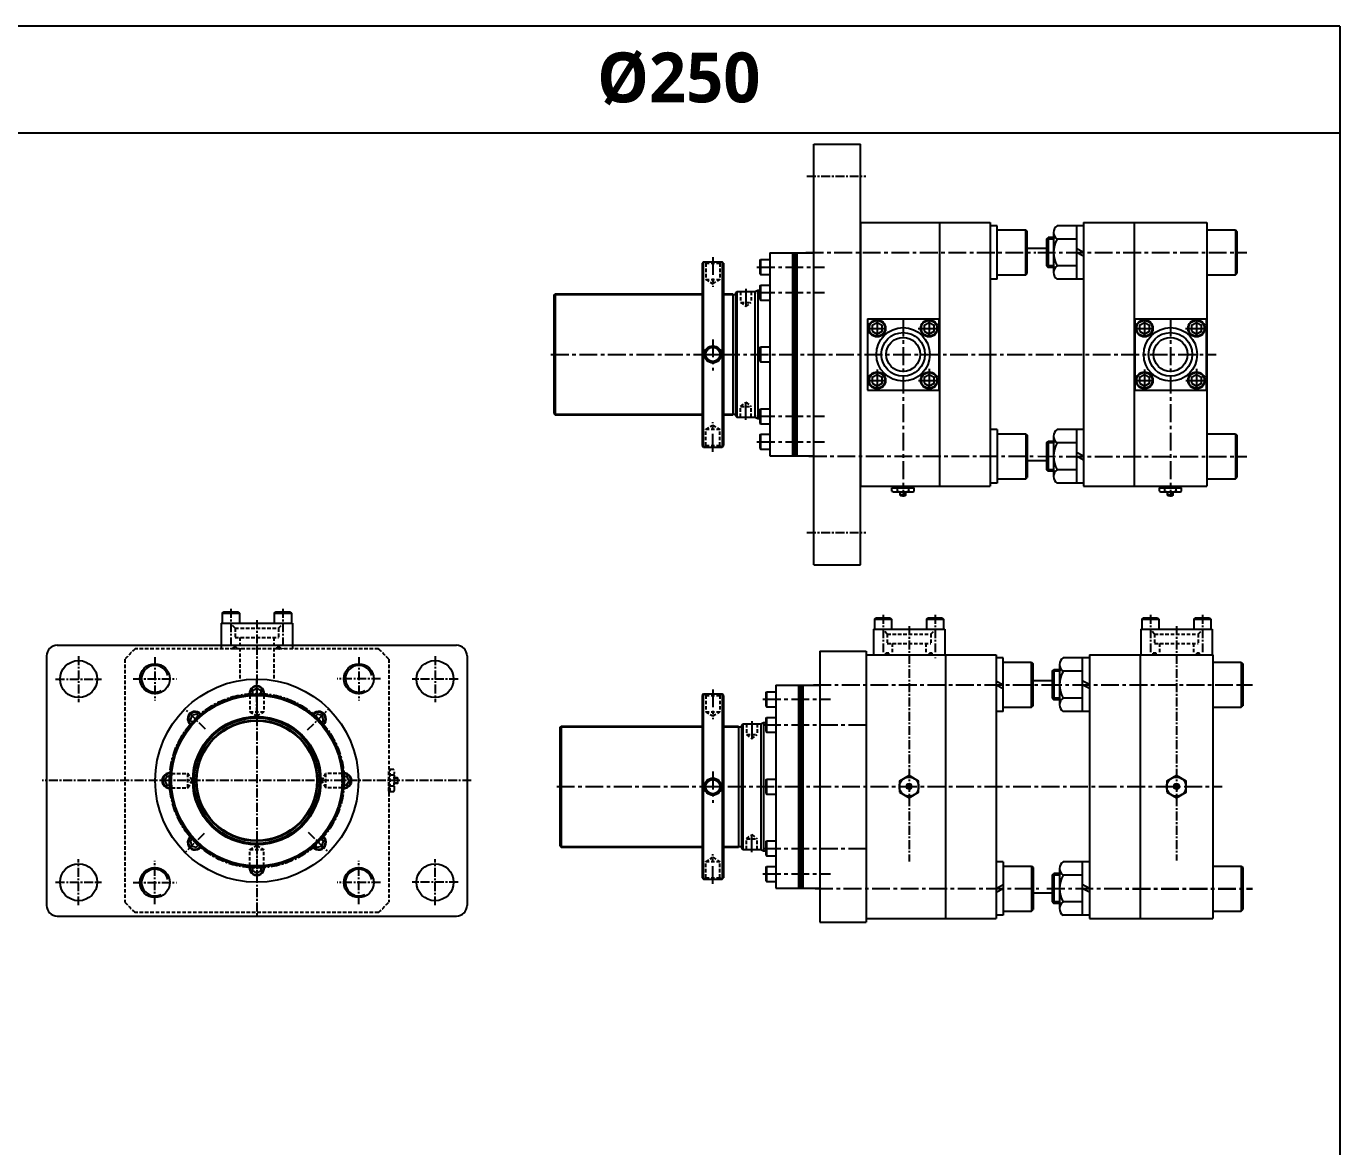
# Model space of a CAD drawing. Extents: x -819 to 9283, y 0 to 5329.
# Drawn here: x 7441 to 9283, y 1592 to 3164 of the extents above; entities that cross this region are included whole.
import ezdxf

# ---------------------------------------------------------------- set-up
doc = ezdxf.new("R2010")
doc.units = 0
doc.header["$LTSCALE"] = 10
doc.header["$MEASUREMENT"] = 0
for name, pattern in [('CENTER', [2, 1.25, -0.25, 0.25, -0.25]), ('CENTERX2', [4, 2.5, -0.5, 0.5, -0.5]), ('HIDDENX2', [0.75, 0.5, -0.25])]:
    doc.linetypes.add(name, pattern=pattern)
doc.layers.get('0').update_dxf_attribs({"linetype": 'CONTINUOUS'})
for name, color, linetype in [('CEN', 1, 'CENTERX2'), ('HID', 2, 'HIDDENX2'), ('ML', 7, 'CONTINUOUS')]:
    doc.layers.add(name, color=color, linetype=linetype)
doc.styles.add('문자', font='romans.shx')

msp = doc.modelspace()

# ---------------------------------------------------------------- linework, layer by layer
for p, q in [((9283.2, 3163.8), (0, 3163.8)), ((9283.2, 3163.8), (9283.2, 0)), ((9283.2, 3013.8), (0, 3013.8))]:
    msp.add_line(p, q)
at = {"color": 7, "linetype": 'Continuous'}
for p, q in [((8655.2, 2511.4), (8655.2, 2516.5)), ((8655.2, 2516.5), (8661.6, 2516.5)), ((8656.2, 2516.5), (8656.2, 2518.5)), ((8656.2, 2518.5), (8685.4, 2518.5)), ((8658.4, 2510.5), (8683.2, 2510.5)), ((8661.6, 2516.5), (8686.4, 2516.5)), ((8663, 2511.4), (8663, 2516.5)), ((8666.8, 2510.7), (8666.8, 2510.7)), ((8666.8, 2506), (8666.8, 2510.5)), ((8666.8, 2506), (8667.3, 2505.5)), ((8674.8, 2506), (8666.8, 2506)), ((8674.8, 2506), (8674.3, 2505.5)), ((8674.8, 2506), (8674.8, 2510.5)), ((8678.6, 2511.4), (8678.6, 2516.5)), ((8685.4, 2516.5), (8685.4, 2518.5)), ((8686.4, 2511.4), (8686.4, 2516.5)), ((9030.2, 2511.4), (9030.2, 2516.5)), ((9030.2, 2516.5), (9036.6, 2516.5)), ((9031.2, 2516.5), (9031.2, 2518.5)), ((9031.2, 2518.5), (9060.4, 2518.5)), ((9033.4, 2510.5), (9058.2, 2510.5)), ((9036.6, 2516.5), (9061.4, 2516.5)), ((9038, 2511.4), (9038, 2516.5)), ((9041.8, 2510.7), (9041.8, 2510.7)), ((9041.8, 2506), (9041.8, 2510.5)), ((9041.8, 2506), (9042.3, 2505.5)), ((9049.8, 2506), (9041.8, 2506)), ((9049.8, 2506), (9049.3, 2505.5)), ((9049.8, 2506), (9049.8, 2510.5)), ((9053.6, 2511.4), (9053.6, 2516.5)), ((9060.4, 2516.5), (9060.4, 2518.5)), ((9061.4, 2511.4), (9061.4, 2516.5)), ((8667.3, 2505.5), (8674.3, 2505.5)), ((9042.3, 2505.5), (9049.3, 2505.5))]:
    msp.add_line(p, q, dxfattribs=at)
for points in [[(8665.6, 2089.4), (8679.1, 2081.6), (8692.6, 2089.4), (8692.6, 2104.9), (8679.1, 2112.7), (8665.6, 2104.9)], [(9040.6, 2089.4), (9054.1, 2081.6), (9067.6, 2089.4), (9067.6, 2104.9), (9054.1, 2112.7), (9040.6, 2104.9)], [(8677.7, 2099.6), (8676.3, 2097.1), (8677.7, 2094.6), (8680.6, 2094.6), (8682, 2097.1), (8680.6, 2099.6)], [(9052.7, 2099.6), (9051.3, 2097.1), (9052.7, 2094.6), (9055.6, 2094.6), (9057, 2097.1), (9055.6, 2099.6)]]:
    msp.add_lwpolyline(points, close=True, dxfattribs=at)
for centre, radius in [((8679.1, 2097.1), 13.5), ((8679.1, 2097.1), 3.5), ((9054.1, 2097.1), 13.5), ((9054.1, 2097.1), 3.5)]:
    msp.add_circle(centre, radius, dxfattribs=at)
for centre, radius, start, end in [((8658.4, 2516.1), 5.62, 235.6158, 270), ((8659.1, 2518.7), 8.22, 241.7006, 298.2994), ((8670.8, 2541.8), 31.3, 255.6172, 270.0141), ((8670.8, 2541.8), 31.3, 269.9859, 284.3828), ((8682.5, 2518.7), 8.22, 241.7006, 298.2994), ((9033.4, 2516.1), 5.62, 235.6158, 270), ((9034.1, 2518.7), 8.22, 241.7006, 298.2994), ((9045.8, 2541.8), 31.3, 255.6172, 270.0141), ((9045.8, 2541.8), 31.3, 269.9859, 284.3828), ((9057.5, 2518.7), 8.22, 241.7006, 298.2994)]:
    msp.add_arc(centre, radius, start, end, dxfattribs=at)
at = {"layer": 'CEN'}
for p, q in [((8403.9, 2839.9), (8403.9, 2798.4)), ((8534.3, 2846.5), (8856.8, 2846.5)), ((8859.6, 2846.5), (9152.8, 2846.5)), ((8465.8, 2826), (8560.6, 2826)), ((8450.3, 2795.5), (8450.3, 2767.9)), ((8465.8, 2790.1), (8560.6, 2790.1)), ((8634.3, 2753.5), (8634.3, 2724.7)), ((8670.8, 2753.5), (8670.8, 2503.5)), ((8707.3, 2753.5), (8707.3, 2724.3)), ((9009.3, 2753.5), (9009.3, 2724.7)), ((9045.8, 2753.5), (9045.8, 2503.5)), ((9082.3, 2753.5), (9082.3, 2724.3)), ((8620.8, 2740), (8649.4, 2740)), ((8691.8, 2740), (8720.8, 2740)), ((8995.8, 2740), (9024.4, 2740)), ((9066.8, 2740), (9095.8, 2740)), ((8403.9, 2724.6), (8403.9, 2680.7)), ((8176.8, 2703.5), (9110.1, 2703.5)), ((8391.9, 2703.5), (8415.9, 2703.5)), ((8634.3, 2682.5), (8634.3, 2653.5)), ((8707.3, 2683.2), (8707.3, 2653.5)), ((9009.3, 2682.5), (9009.3, 2653.5)), ((9082.3, 2683.2), (9082.3, 2653.5)), ((8620.8, 2667), (8649.4, 2667)), ((8692.5, 2667), (8720.8, 2667)), ((8995.8, 2667), (9024.4, 2667)), ((9067.5, 2667), (9095.8, 2667)), ((8450.3, 2611.5), (8450.3, 2639.1)), ((8465.8, 2616.8), (8560.6, 2616.8)), ((8403.9, 2567), (8403.9, 2608.6)), ((8465.8, 2581), (8560.6, 2581)), ((8538.6, 2560.5), (8853.3, 2560.5)), ((8859.6, 2560.5), (9152.8, 2560.1)), ((7764.3, 2233.6), (7764.3, 2192)), ((8403.9, 2233.6), (8403.9, 2192)), ((8544.9, 2240.1), (8873.2, 2240.1)), ((8868.4, 2240.1), (9161.1, 2240.1)), ((8474.1, 2219.6), (8568.9, 2219.6)), ((8458.6, 2189.1), (8458.6, 2161.5)), ((8474.1, 2183.8), (8619.1, 2183.8)), ((8403.9, 2118.3), (8403.9, 2074.4)), ((8185.1, 2097.1), (9118.4, 2097.1)), ((8391.9, 2097.1), (8415.9, 2097.1)), ((8458.6, 2005.1), (8458.6, 2032.8)), ((8474.1, 2010.5), (8619.1, 2010.5)), ((8403.9, 1960.7), (8403.9, 2002.2)), ((8474.1, 1974.6), (8568.9, 1974.6)), ((8547.4, 1954.1), (8861, 1954.1)), ((8872.6, 1954.1), (9161.1, 1954.1)), ((8872.6, 1954.1), (9161.1, 1953.7))]:
    msp.add_line(p, q, dxfattribs=at)
at = {"layer": 'HID'}
for p, q in [((8391.9, 2833.5), (8393.9, 2831.5)), ((8393.9, 2831.5), (8413.9, 2831.5)), ((8393.9, 2831.5), (8393.9, 2808.5)), ((8413.9, 2831.5), (8415.9, 2833.5)), ((8413.9, 2831.5), (8413.9, 2808.5)), ((8393.9, 2808.5), (8413.9, 2808.5)), ((8393.9, 2808.5), (8413.9, 2808.5)), ((8393.9, 2808.5), (8403.9, 2802.6)), ((8403.9, 2802.6), (8413.9, 2808.5)), ((8442.8, 2791.5), (8442.8, 2776.5)), ((8457.8, 2791.5), (8457.8, 2776.5)), ((8442.8, 2776.5), (8450.3, 2770.6)), ((8442.8, 2776.5), (8457.8, 2776.5)), ((8450.3, 2770.6), (8457.8, 2776.5)), ((8442.8, 2630.5), (8450.3, 2636.3)), ((8450.3, 2636.3), (8457.8, 2630.5)), ((8442.8, 2630.5), (8457.8, 2630.5)), ((8442.8, 2615.5), (8442.8, 2630.5)), ((8457.8, 2615.5), (8457.8, 2630.5)), ((8393.9, 2598.5), (8403.9, 2604.3)), ((8393.9, 2598.5), (8413.9, 2598.5)), ((8393.9, 2598.5), (8413.9, 2598.5)), ((8393.9, 2575.5), (8393.9, 2598.5)), ((8403.9, 2604.3), (8413.9, 2598.5)), ((8413.9, 2575.5), (8413.9, 2598.5)), ((8391.9, 2573.5), (8393.9, 2575.5)), ((8393.9, 2575.5), (8413.9, 2575.5)), ((8413.9, 2575.5), (8415.9, 2573.5)), ((7733.8, 2319.5), (7726.8, 2326.5)), ((7794.9, 2319.5), (7801.8, 2326.5)), ((7733.8, 2319.5), (7794.9, 2319.5)), ((7733.8, 2319.5), (7733.8, 2306.5)), ((7733.8, 2306.5), (7794.9, 2306.5)), ((7740.6, 2306.5), (7740.6, 2246)), ((7788.1, 2306.5), (7788.1, 2246)), ((7794.9, 2319.5), (7794.9, 2306.5)), ((8648.6, 2311.2), (8641.6, 2318.1)), ((8648.6, 2311.2), (8648.6, 2298.1)), ((8648.6, 2311.2), (8709.7, 2311.2)), ((8709.7, 2311.2), (8716.6, 2318.1)), ((8709.7, 2311.2), (8709.7, 2298.1)), ((9023.6, 2311.2), (9016.6, 2318.1)), ((9023.6, 2311.2), (9084.7, 2311.2)), ((9023.6, 2311.2), (9023.6, 2298.1)), ((9084.7, 2311.2), (9091.6, 2318.1)), ((9084.7, 2311.2), (9084.7, 2298.1)), ((7934.9, 2290.5), (7593.8, 2290.5)), ((7714.3, 2295.5), (7714.3, 2290.5)), ((7735.8, 2292.9), (7731.8, 2292.9)), ((7731.8, 2290.5), (7731.8, 2292.9)), ((7735.8, 2290.5), (7735.8, 2292.9)), ((7792.8, 2290.5), (7792.8, 2292.9)), ((7792.8, 2292.9), (7796.8, 2292.9)), ((7796.8, 2292.9), (7792.8, 2292.9)), ((7792.8, 2290.5), (7792.8, 2292.9)), ((7796.8, 2290.5), (7796.8, 2292.9)), ((7796.8, 2290.5), (7796.8, 2292.9)), ((7814.3, 2295.5), (7814.3, 2290.5)), ((8650.6, 2284.5), (8646.6, 2284.5)), ((8646.6, 2282.1), (8646.6, 2284.5)), ((8648.6, 2298.1), (8709.7, 2298.1)), ((8650.6, 2282.1), (8650.6, 2284.5)), ((8655.4, 2298.1), (8655.4, 2282.1)), ((8702.9, 2298.1), (8702.9, 2282.1)), ((8707.6, 2282.1), (8707.6, 2284.5)), ((8707.6, 2284.5), (8711.6, 2284.5)), ((8711.6, 2284.5), (8707.6, 2284.5)), ((8707.6, 2282.1), (8707.6, 2284.5)), ((8711.6, 2282.1), (8711.6, 2284.5)), ((8711.6, 2282.1), (8711.6, 2284.5)), ((9025.6, 2284.5), (9021.6, 2284.5)), ((9021.6, 2282.1), (9021.6, 2284.5)), ((9023.6, 2298.1), (9084.7, 2298.1)), ((9025.6, 2282.1), (9025.6, 2284.5)), ((9030.4, 2298.1), (9030.4, 2282.1)), ((9077.9, 2298.1), (9077.9, 2282.1)), ((9082.6, 2282.1), (9082.6, 2284.5)), ((9082.6, 2284.5), (9086.6, 2284.5)), ((9086.6, 2284.5), (9082.6, 2284.5)), ((9082.6, 2282.1), (9082.6, 2284.5)), ((9086.6, 2282.1), (9086.6, 2284.5)), ((9086.6, 2282.1), (9086.6, 2284.5)), ((7579.3, 2276), (7579.3, 1934.9)), ((7949.3, 2276), (7949.3, 1934.9)), ((7752.3, 2227.1), (7754.3, 2225.1)), ((7754.3, 2225.1), (7774.3, 2225.1)), ((7754.3, 2225.1), (7754.3, 2202.1)), ((7774.3, 2225.1), (7776.3, 2227.1)), ((7774.3, 2225.1), (7774.3, 2202.1)), ((8391.9, 2227.1), (8393.9, 2225.1)), ((8393.9, 2225.1), (8413.9, 2225.1)), ((8393.9, 2225.1), (8393.9, 2202.1)), ((8413.9, 2225.1), (8415.9, 2227.1)), ((8413.9, 2225.1), (8413.9, 2202.1)), ((7754.3, 2202.1), (7774.3, 2202.1)), ((7754.3, 2202.1), (7774.3, 2202.1)), ((7754.3, 2202.1), (7764.3, 2196.3)), ((7764.3, 2196.3), (7774.3, 2202.1)), ((8393.9, 2202.1), (8413.9, 2202.1)), ((8393.9, 2202.1), (8413.9, 2202.1)), ((8393.9, 2202.1), (8403.9, 2196.3)), ((8403.9, 2196.3), (8413.9, 2202.1)), ((8451.1, 2185.1), (8451.1, 2170.1)), ((8466.1, 2185.1), (8466.1, 2170.1)), ((8451.1, 2170.1), (8466.1, 2170.1)), ((8451.1, 2170.1), (8458.6, 2164.3)), ((8458.6, 2164.3), (8466.1, 2170.1)), ((7949.3, 2090.9), (7949.3, 2120)), ((7951.3, 2120), (7949.3, 2120)), ((7956.4, 2121), (7951.3, 2121)), ((7951.3, 2096.2), (7951.3, 2121)), ((7644.7, 2115.5), (7642.7, 2117.5)), ((7644.7, 2095.5), (7644.7, 2115.5)), ((7644.7, 2115.5), (7667.7, 2115.5)), ((7667.7, 2095.5), (7667.7, 2115.5)), ((7667.7, 2095.5), (7667.7, 2115.5)), ((7673.5, 2105.5), (7667.7, 2115.5)), ((7667.7, 2095.5), (7673.5, 2105.5)), ((7855.2, 2105.5), (7861, 2115.5)), ((7861, 2095.5), (7855.2, 2105.5)), ((7861, 2095.5), (7861, 2115.5)), ((7861, 2095.5), (7861, 2115.5)), ((7884, 2115.5), (7861, 2115.5)), ((7884, 2115.5), (7886, 2117.5)), ((7884, 2095.5), (7884, 2115.5)), ((7956.4, 2113.3), (7951.3, 2113.3)), ((7961.8, 2109.5), (7957.1, 2109.5)), ((7962.3, 2109), (7957.1, 2109)), ((7962.3, 2102), (7957.1, 2102)), ((7961.8, 2101.5), (7957.1, 2101.5)), ((7957.3, 2093), (7957.3, 2117.9)), ((7961.8, 2109.5), (7962.3, 2109)), ((7961.8, 2109.5), (7961.8, 2101.5)), ((7961.8, 2101.5), (7962.3, 2102)), ((7962.3, 2102), (7962.3, 2109)), ((7642.7, 2093.5), (7644.7, 2095.5)), ((7644.7, 2095.5), (7667.7, 2095.5)), ((7884, 2095.5), (7861, 2095.5)), ((7886, 2093.5), (7884, 2095.5)), ((7951.3, 2090.9), (7949.3, 2090.9)), ((7956.4, 2097.7), (7951.3, 2097.7)), ((7951.3, 2089.9), (7951.3, 2096.2)), ((7956.4, 2089.9), (7951.3, 2089.9)), ((8451.1, 2024.1), (8458.6, 2030)), ((8458.6, 2030), (8466.1, 2024.1)), ((7754.3, 2008.8), (7764.3, 2014.6)), ((7754.3, 2008.8), (7774.3, 2008.8)), ((7754.3, 2008.8), (7774.3, 2008.8)), ((7754.3, 1985.8), (7754.3, 2008.8)), ((7764.3, 2014.6), (7774.3, 2008.8)), ((7774.3, 1985.8), (7774.3, 2008.8)), ((8451.1, 2024.1), (8466.1, 2024.1)), ((8451.1, 2009.1), (8451.1, 2024.1)), ((8466.1, 2009.1), (8466.1, 2024.1)), ((8393.9, 1992.1), (8403.9, 1998)), ((8393.9, 1992.1), (8413.9, 1992.1)), ((8393.9, 1992.1), (8413.9, 1992.1)), ((8393.9, 1969.1), (8393.9, 1992.1)), ((8403.9, 1998), (8413.9, 1992.1)), ((8413.9, 1969.1), (8413.9, 1992.1)), ((7752.3, 1983.8), (7754.3, 1985.8)), ((7754.3, 1985.8), (7774.3, 1985.8)), ((7774.3, 1985.8), (7776.3, 1983.8)), ((8391.9, 1967.1), (8393.9, 1969.1)), ((8393.9, 1969.1), (8413.9, 1969.1)), ((8413.9, 1969.1), (8415.9, 1967.1)), ((7934.9, 1920.5), (7593.8, 1920.5))]:
    msp.add_line(p, q, dxfattribs=at)
for centre, radius, start, end in [((7764.3, 2105.5), 251.6, 132.6752, 137.3248), ((7733.2, 2291.7), 1.2, 90, 270), ((7734.5, 2291.7), 1.2, 270, 90), ((7794.2, 2291.7), 1.2, 90, 270), ((7795.5, 2291.7), 1.2, 270, 90), ((7764.3, 2105.5), 251.6, 42.6752, 47.3248), ((8648, 2283.3), 1.2, 90, 270), ((8649.3, 2283.3), 1.2, 270, 90), ((8709, 2283.3), 1.2, 90, 270), ((8710.3, 2283.3), 1.2, 270, 90), ((9023, 2283.3), 1.2, 90, 270), ((9024.3, 2283.3), 1.2, 270, 90), ((9084, 2283.3), 1.2, 90, 270), ((9085.3, 2283.3), 1.2, 270, 90), ((7949.1, 2117.1), 8.22, 331.7006, 28.2994), ((7926, 2105.5), 31.3, 359.9859, 14.3828), ((7926, 2105.4), 31.3, 345.6172, 0.0141), ((7949.1, 2093.8), 8.22, 331.7006, 28.2994), ((7951.7, 2093), 5.62, 325.6158, 0), ((7764.3, 2105.5), 251.6, 222.6752, 227.3248), ((7764.3, 2105.5), 251.6, 312.6752, 317.3248)]:
    msp.add_arc(centre, radius, start, end, dxfattribs=at)
at = {"layer": 'ML'}
for p, q in [((8545.8, 2408.5), (8545.8, 2998.5)), ((8545.8, 2998.5), (8610.8, 2998.5)), ((8610.8, 2408.5), (8610.8, 2998.5)), ((8610.8, 2888.5), (8792.8, 2888.5)), ((8610.8, 2888.5), (8610.8, 2518.5)), ((8721.8, 2888.5), (8721.8, 2518.5)), ((8792.8, 2888.5), (8792.8, 2518.5)), ((8792.8, 2888.5), (8792.8, 2518.5)), ((8802.8, 2884), (8792.8, 2884)), ((8802.8, 2809), (8802.8, 2884)), ((8802.8, 2878), (8842.8, 2878)), ((8802.8, 2815), (8802.8, 2878)), ((8842.8, 2815), (8842.8, 2878)), ((8842.8, 2878), (8844.8, 2876)), ((8844.8, 2817), (8844.8, 2876)), ((8881.8, 2875.2), (8881.8, 2817.9)), ((8923.8, 2884), (8886.8, 2884)), ((8913.8, 2884), (8913.8, 2809)), ((8923.8, 2888.5), (9096.8, 2888.5)), ((8923.8, 2888.5), (8923.8, 2518.5)), ((8994.8, 2888.5), (8994.8, 2518.5)), ((9096.8, 2888.5), (9096.8, 2518.5)), ((9096.8, 2878), (9136.8, 2878)), ((9096.8, 2878), (9136.8, 2878)), ((9136.8, 2878), (9136.8, 2815)), ((9136.8, 2878), (9138.8, 2876)), ((9138.8, 2876), (9138.8, 2817)), ((8871.8, 2865.2), (8874.1, 2867.5)), ((8871.8, 2865.2), (8871.8, 2827.7)), ((8881.8, 2867.5), (8874.1, 2867.5)), ((8874.1, 2867.5), (8874.1, 2825.5)), ((8913.8, 2865.2), (8886.8, 2865.2)), ((8483.8, 2846), (8545.8, 2846)), ((8483.8, 2846), (8483.8, 2561)), ((8515.8, 2846), (8515.8, 2561)), ((8517.8, 2846), (8517.8, 2561)), ((8519.8, 2846), (8519.8, 2561)), ((8521.8, 2846), (8521.8, 2561)), ((8844.8, 2852.5), (8871.8, 2852.5)), ((8390.9, 2833.5), (8388.9, 2831.5)), ((8388.9, 2831.5), (8388.9, 2575.5)), ((8390.9, 2833.5), (8416.9, 2833.5)), ((8390.9, 2573.5), (8390.9, 2833.5)), ((8418.9, 2831.5), (8416.9, 2833.5)), ((8416.9, 2833.5), (8416.9, 2573.5)), ((8418.9, 2831.5), (8418.9, 2575.5)), ((8469.8, 2835.5), (8470.8, 2836.5)), ((8469.8, 2835.5), (8469.8, 2816.5)), ((8470.8, 2836.5), (8483.8, 2836.5)), ((8470.8, 2836.5), (8470.8, 2815.5)), ((8871.8, 2827.7), (8874.1, 2825.5)), ((8881.8, 2825.5), (8874.1, 2825.5)), ((8913.8, 2827.7), (8886.8, 2827.7)), ((8469.8, 2816.5), (8470.8, 2815.5)), ((8469.8, 2799.6), (8470.8, 2800.6)), ((8470.8, 2815.5), (8483.8, 2815.5)), ((8470.8, 2800.6), (8483.8, 2800.6)), ((8470.8, 2800.6), (8470.8, 2779.6)), ((8802.8, 2809), (8792.8, 2809)), ((8802.8, 2815), (8842.8, 2815)), ((8802.8, 2815), (8842.8, 2815)), ((8842.8, 2815), (8844.8, 2817)), ((8923.8, 2809), (8886.8, 2809)), ((9096.8, 2815), (9136.8, 2815)), ((9136.8, 2815), (9138.8, 2817)), ((8180.8, 2786.5), (8182.8, 2788.5)), ((8180.8, 2786.5), (8180.8, 2620.5)), ((8181.8, 2787.5), (8388.9, 2787.5)), ((8182.8, 2788.5), (8182.8, 2618.5)), ((8418.9, 2787.5), (8435.8, 2787.5)), ((8431.8, 2788.5), (8431.8, 2618.5)), ((8435.8, 2789.5), (8437.8, 2791.5)), ((8435.8, 2789.5), (8435.8, 2617.5)), ((8437.8, 2791.5), (8437.8, 2615.5)), ((8437.8, 2791.5), (8462.8, 2791.5)), ((8462.8, 2791.5), (8466.8, 2793.5)), ((8462.8, 2791.5), (8462.8, 2615.5)), ((8466.8, 2793.5), (8466.8, 2613.5)), ((8466.8, 2793.5), (8469.8, 2793.5)), ((8469.8, 2799.6), (8469.8, 2780.6)), ((8469.8, 2780.6), (8470.8, 2779.6)), ((8470.8, 2779.6), (8483.8, 2779.6)), ((8620.8, 2753.5), (8620.8, 2653.5)), ((8620.8, 2753.5), (8720.8, 2753.5)), ((8720.8, 2753.5), (8720.8, 2653.5)), ((8995.8, 2753.5), (8995.8, 2653.5)), ((8995.8, 2753.5), (9095.8, 2753.5)), ((9095.8, 2753.5), (9095.8, 2653.5)), ((8469.8, 2713), (8470.8, 2714)), ((8469.8, 2713), (8469.8, 2694)), ((8470.8, 2714), (8470.8, 2693)), ((8470.8, 2714), (8483.8, 2714)), ((8469.8, 2694), (8470.8, 2693)), ((8470.8, 2693), (8483.8, 2693)), ((8620.8, 2653.5), (8720.8, 2653.5)), ((8995.8, 2653.5), (9095.8, 2653.5)), ((8180.8, 2620.5), (8182.8, 2618.5)), ((8181.8, 2619.5), (8388.9, 2619.5)), ((8418.9, 2619.5), (8435.8, 2619.5)), ((8435.8, 2617.5), (8437.8, 2615.5)), ((8469.8, 2626.3), (8470.8, 2627.3)), ((8469.8, 2626.3), (8469.8, 2607.3)), ((8470.8, 2627.3), (8483.8, 2627.3)), ((8470.8, 2627.3), (8470.8, 2606.3)), ((8437.8, 2615.5), (8462.8, 2615.5)), ((8462.8, 2615.5), (8466.8, 2613.5)), ((8466.8, 2613.5), (8469.8, 2613.5)), ((8469.8, 2607.3), (8470.8, 2606.3)), ((8470.8, 2606.3), (8483.8, 2606.3)), ((8802.8, 2598), (8792.8, 2598)), ((8802.8, 2598), (8802.8, 2523)), ((8923.8, 2598), (8886.8, 2598)), ((8913.8, 2598), (8913.8, 2523)), ((8469.8, 2590.5), (8470.8, 2591.5)), ((8469.8, 2590.5), (8469.8, 2571.5)), ((8470.8, 2591.5), (8483.8, 2591.5)), ((8470.8, 2591.5), (8470.8, 2570.5)), ((8802.8, 2592), (8842.8, 2592)), ((8802.8, 2592), (8842.8, 2592)), ((8802.8, 2592), (8802.8, 2529)), ((8842.8, 2592), (8842.8, 2529)), ((8842.8, 2592), (8844.8, 2590)), ((8844.8, 2590), (8844.8, 2531)), ((8871.8, 2579.2), (8874.1, 2581.5)), ((8874.1, 2581.5), (8874.1, 2539.5)), ((8881.8, 2581.5), (8874.1, 2581.5)), ((8881.8, 2589.2), (8881.8, 2531.9)), ((9096.8, 2592), (9136.8, 2592)), ((9136.8, 2592), (9136.8, 2529)), ((9136.8, 2592), (9138.8, 2590)), ((9138.8, 2590), (9138.8, 2531)), ((8388.9, 2575.5), (8390.9, 2573.5)), ((8390.9, 2573.5), (8416.9, 2573.5)), ((8416.9, 2573.5), (8418.9, 2575.5)), ((8469.8, 2571.5), (8470.8, 2570.5)), ((8470.8, 2570.5), (8483.8, 2570.5)), ((8483.8, 2561), (8545.8, 2561)), ((8871.8, 2579.2), (8871.8, 2541.7)), ((8913.8, 2579.2), (8886.8, 2579.2)), ((8844.8, 2554.5), (8871.8, 2554.5)), ((8802.8, 2529), (8842.8, 2529)), ((8842.8, 2529), (8844.8, 2531)), ((8871.8, 2541.7), (8874.1, 2539.5)), ((8881.8, 2539.5), (8874.1, 2539.5)), ((8913.8, 2541.7), (8886.8, 2541.7)), ((9096.8, 2529), (9136.8, 2529)), ((9136.8, 2529), (9138.8, 2531)), ((8610.8, 2518.5), (8792.8, 2518.5)), ((8802.8, 2523), (8792.8, 2523)), ((8923.8, 2523), (8886.8, 2523)), ((8923.8, 2518.5), (9096.8, 2518.5)), ((8545.8, 2408.5), (8610.8, 2408.5)), ((7715.8, 2340.5), (7717.8, 2342.5)), ((7715.8, 2340.5), (7739.8, 2340.5)), ((7715.8, 2340.5), (7715.8, 2326.5)), ((7717.8, 2342.5), (7737.8, 2342.5)), ((7737.8, 2342.5), (7739.8, 2340.5)), ((7739.8, 2340.5), (7739.8, 2326.5)), ((7788.8, 2340.5), (7790.8, 2342.5)), ((7788.8, 2340.5), (7812.8, 2340.5)), ((7788.8, 2340.5), (7788.8, 2326.5)), ((7790.8, 2342.5), (7810.8, 2342.5)), ((7810.8, 2342.5), (7812.8, 2340.5)), ((7812.8, 2340.5), (7812.8, 2326.5)), ((7714.3, 2326.5), (7814.3, 2326.5)), ((7714.3, 2326.5), (7714.3, 2295.5)), ((7814.3, 2326.5), (7814.3, 2295.5)), ((8630.6, 2332.1), (8632.6, 2334.1)), ((8630.6, 2332.1), (8630.6, 2318.1)), ((8630.6, 2332.1), (8654.6, 2332.1)), ((8632.6, 2334.1), (8652.6, 2334.1)), ((8652.6, 2334.1), (8654.6, 2332.1)), ((8654.6, 2332.1), (8654.6, 2318.1)), ((8703.6, 2332.1), (8705.6, 2334.1)), ((8703.6, 2332.1), (8703.6, 2318.1)), ((8703.6, 2332.1), (8727.6, 2332.1)), ((8705.6, 2334.1), (8725.6, 2334.1)), ((8725.6, 2334.1), (8727.6, 2332.1)), ((8727.6, 2332.1), (8727.6, 2318.1)), ((9005.6, 2332.1), (9007.6, 2334.1)), ((9005.6, 2332.1), (9029.6, 2332.1)), ((9005.6, 2332.1), (9005.6, 2318.1)), ((9007.6, 2334.1), (9027.6, 2334.1)), ((9027.6, 2334.1), (9029.6, 2332.1)), ((9029.6, 2332.1), (9029.6, 2318.1)), ((9078.6, 2332.1), (9080.6, 2334.1)), ((9078.6, 2332.1), (9102.6, 2332.1)), ((9078.6, 2332.1), (9078.6, 2318.1)), ((9080.6, 2334.1), (9100.6, 2334.1)), ((9100.6, 2334.1), (9102.6, 2332.1)), ((9102.6, 2332.1), (9102.6, 2318.1)), ((8629.1, 2318.1), (8729.1, 2318.1)), ((8629.1, 2318.1), (8629.1, 2282.1)), ((8729.1, 2318.1), (8729.1, 2282.1)), ((9004.1, 2318.1), (9104.1, 2318.1)), ((9004.1, 2318.1), (9004.1, 2282.1)), ((9104.1, 2318.1), (9104.1, 2282.1)), ((7484.3, 2295.5), (8044.3, 2295.5)), ((8554.1, 2287.1), (8554.1, 1907.1)), ((8554.1, 2287.1), (8619.1, 2287.1)), ((8619.1, 2287.1), (8619.1, 1907.1)), ((7469.3, 2280.5), (7469.3, 1930.5)), ((8059.3, 2280.5), (8059.3, 1930.5)), ((8619.1, 2282.1), (8801.1, 2282.1)), ((8619.1, 2282.1), (8619.1, 1912.1)), ((8619.1, 2282.1), (8801.1, 2282.1)), ((8730.1, 2282.1), (8730.1, 1912.1)), ((8801.1, 2282.1), (8801.1, 1912.1)), ((8811.1, 2277.6), (8801.1, 2277.6)), ((8811.1, 2202.6), (8811.1, 2277.6)), ((8811.1, 2271.6), (8851.1, 2271.6)), ((8811.1, 2208.6), (8811.1, 2271.6)), ((8851.1, 2208.6), (8851.1, 2271.6)), ((8851.1, 2271.6), (8853.1, 2269.6)), ((8853.1, 2210.6), (8853.1, 2269.6)), ((8890.1, 2268.9), (8890.1, 2211.6)), ((8932.1, 2277.6), (8895.1, 2277.6)), ((8922.1, 2277.6), (8922.1, 2202.6)), ((8932.1, 2282.1), (8932.1, 1912.1)), ((8932.1, 2282.1), (9105.1, 2282.1)), ((8932.1, 2282.1), (9105.1, 2282.1)), ((9003.1, 2282.1), (9003.1, 1912.1)), ((9105.1, 2282.1), (9105.1, 1912.1)), ((9105.1, 2271.6), (9145.1, 2271.6)), ((9105.1, 2271.6), (9145.1, 2271.6)), ((9145.1, 2271.6), (9145.1, 2208.6)), ((9145.1, 2271.6), (9147.1, 2269.6)), ((9147.1, 2269.6), (9147.1, 2210.6)), ((8880.1, 2258.9), (8882.4, 2261.1)), ((8880.1, 2258.9), (8880.1, 2221.4)), ((8890.1, 2261.1), (8882.4, 2261.1)), ((8882.4, 2261.1), (8882.4, 2219.1)), ((8922.1, 2258.9), (8895.1, 2258.9)), ((8478.1, 2229.1), (8479.1, 2230.1)), ((8479.1, 2230.1), (8492.1, 2230.1)), ((8479.1, 2230.1), (8479.1, 2209.1)), ((8492.1, 2239.6), (8492.1, 1954.6)), ((8492.1, 2239.6), (8554.1, 2239.6)), ((8524.1, 2239.6), (8524.1, 1954.6)), ((8526.1, 2239.6), (8526.1, 1954.6)), ((8528.1, 2239.6), (8528.1, 1954.6)), ((8530.1, 2239.6), (8530.1, 1954.6)), ((8853.1, 2246.1), (8880.1, 2246.1)), ((8390.9, 2227.1), (8388.9, 2225.1)), ((8388.9, 2225.1), (8388.9, 1969.1)), ((8390.9, 2227.1), (8416.9, 2227.1)), ((8390.9, 1967.1), (8390.9, 2227.1)), ((8418.9, 2225.1), (8416.9, 2227.1)), ((8416.9, 2227.1), (8416.9, 1967.1)), ((8418.9, 2225.1), (8418.9, 1969.1)), ((8478.1, 2229.1), (8478.1, 2210.1)), ((8880.1, 2221.4), (8882.4, 2219.1)), ((8890.1, 2219.1), (8882.4, 2219.1)), ((8922.1, 2221.4), (8895.1, 2221.4)), ((8478.1, 2210.1), (8479.1, 2209.1)), ((8478.1, 2193.3), (8479.1, 2194.3)), ((8478.1, 2193.3), (8478.1, 2174.3)), ((8479.1, 2209.1), (8492.1, 2209.1)), ((8479.1, 2194.3), (8492.1, 2194.3)), ((8479.1, 2194.3), (8479.1, 2173.3)), ((8811.1, 2202.6), (8801.1, 2202.6)), ((8811.1, 2208.6), (8851.1, 2208.6)), ((8811.1, 2208.6), (8851.1, 2208.6)), ((8851.1, 2208.6), (8853.1, 2210.6)), ((8932.1, 2202.6), (8895.1, 2202.6)), ((9105.1, 2208.6), (9145.1, 2208.6)), ((9145.1, 2208.6), (9147.1, 2210.6)), ((8189.1, 2180.1), (8191.1, 2182.1)), ((8189.1, 2180.1), (8189.1, 2014.1)), ((8191.1, 2182.1), (8191.1, 2012.1)), ((8191.1, 2181.1), (8388.9, 2181.1)), ((8418.9, 2181.1), (8444.1, 2181.1)), ((8440.1, 2182.1), (8440.1, 2012.1)), ((8444.1, 2183.1), (8446.1, 2185.1)), ((8444.1, 2183.1), (8444.1, 2011.1)), ((8446.1, 2185.1), (8471.1, 2185.1)), ((8446.1, 2185.1), (8446.1, 2009.1)), ((8471.1, 2185.1), (8475.1, 2187.1)), ((8471.1, 2185.1), (8471.1, 2009.1)), ((8475.1, 2187.1), (8478.1, 2187.1)), ((8475.1, 2187.1), (8475.1, 2007.1)), ((8478.1, 2174.3), (8479.1, 2173.3)), ((8479.1, 2173.3), (8492.1, 2173.3)), ((8478.1, 2106.6), (8479.1, 2107.6)), ((8478.1, 2106.6), (8478.1, 2087.6)), ((8479.1, 2107.6), (8479.1, 2086.6)), ((8479.1, 2107.6), (8492.1, 2107.6)), ((7949.3, 2097.4), (7949.3, 2083.5)), ((8478.1, 2087.6), (8479.1, 2086.6)), ((8479.1, 2086.6), (8492.1, 2086.6)), ((8189.1, 2014.1), (8191.1, 2012.1)), ((8191.1, 2013.1), (8388.9, 2013.1)), ((8418.9, 2013.1), (8444.1, 2013.1)), ((8444.1, 2011.1), (8446.1, 2009.1)), ((8446.1, 2009.1), (8471.1, 2009.1)), ((8471.1, 2009.1), (8475.1, 2007.1)), ((8478.1, 2020), (8479.1, 2021)), ((8478.1, 2020), (8478.1, 2001)), ((8479.1, 2021), (8492.1, 2021)), ((8479.1, 2021), (8479.1, 2000)), ((8475.1, 2007.1), (8478.1, 2007.1)), ((8478.1, 2001), (8479.1, 2000)), ((8479.1, 2000), (8492.1, 2000)), ((8811.1, 1991.6), (8801.1, 1991.6)), ((8811.1, 1991.6), (8811.1, 1916.6)), ((8932.1, 1991.6), (8895.1, 1991.6)), ((8922.1, 1991.6), (8922.1, 1916.6)), ((8478.1, 1984.1), (8479.1, 1985.1)), ((8478.1, 1984.1), (8478.1, 1965.1)), ((8479.1, 1985.1), (8492.1, 1985.1)), ((8479.1, 1985.1), (8479.1, 1964.1)), ((8811.1, 1985.6), (8851.1, 1985.6)), ((8811.1, 1985.6), (8851.1, 1985.6)), ((8811.1, 1985.6), (8811.1, 1922.6)), ((8851.1, 1985.6), (8851.1, 1922.6)), ((8851.1, 1985.6), (8853.1, 1983.6)), ((8853.1, 1983.6), (8853.1, 1924.6)), ((8880.1, 1972.9), (8882.4, 1975.1)), ((8880.1, 1972.9), (8880.1, 1935.4)), ((8882.4, 1975.1), (8882.4, 1933.1)), ((8890.1, 1975.1), (8882.4, 1975.1)), ((8890.1, 1982.9), (8890.1, 1925.6)), ((8922.1, 1972.9), (8895.1, 1972.9)), ((9105.1, 1985.6), (9145.1, 1985.6)), ((9145.1, 1985.6), (9145.1, 1922.6)), ((9145.1, 1985.6), (9147.1, 1983.6)), ((9147.1, 1983.6), (9147.1, 1924.6)), ((8388.9, 1969.1), (8390.9, 1967.1)), ((8390.9, 1967.1), (8416.9, 1967.1)), ((8416.9, 1967.1), (8418.9, 1969.1)), ((8478.1, 1965.1), (8479.1, 1964.1)), ((8479.1, 1964.1), (8492.1, 1964.1)), ((8492.1, 1954.6), (8554.1, 1954.6)), ((8853.1, 1948.1), (8880.1, 1948.1)), ((8880.1, 1935.4), (8882.4, 1933.1)), ((8922.1, 1935.4), (8895.1, 1935.4)), ((8811.1, 1916.6), (8801.1, 1916.6)), ((8811.1, 1922.6), (8851.1, 1922.6)), ((8851.1, 1922.6), (8853.1, 1924.6)), ((8890.1, 1933.1), (8882.4, 1933.1)), ((8932.1, 1916.6), (8895.1, 1916.6)), ((9105.1, 1922.6), (9145.1, 1922.6)), ((9145.1, 1922.6), (9147.1, 1924.6)), ((7484.3, 1915.5), (8044.3, 1915.5)), ((8554.1, 1907.1), (8619.1, 1907.1)), ((8619.1, 1912.1), (8801.1, 1912.1)), ((8619.1, 1912.1), (8801.1, 1912.1)), ((8932.1, 1912.1), (9105.1, 1912.1)), ((8932.1, 1912.1), (9105.1, 1912.1))]:
    msp.add_line(p, q, dxfattribs=at)
at = {"layer": 'ML', "color": 1, "linetype": 'CENTER'}
for p, q in [((8535.9, 2953.5), (8618.3, 2953.5)), ((8535.9, 2453.5), (8618.3, 2453.5)), ((7727.8, 2346.5), (7727.8, 2290.5)), ((7800.8, 2346.5), (7800.8, 2290.5)), ((7764.3, 2330.5), (7764.3, 2286.5)), ((8642.6, 2338.1), (8642.6, 2278.1)), ((8679.1, 2322.1), (8679.1, 1992.3)), ((8715.6, 2338.1), (8715.6, 2277.3)), ((9017.6, 2338.1), (9017.6, 2282.1)), ((9054.1, 2322.1), (9054.1, 1993.4)), ((9090.6, 2338.1), (9090.6, 2282.1)), ((7764.3, 2294.5), (7764.3, 1916.5)), ((7514.3, 2280.2), (7514.3, 2215.7)), ((7621.3, 2278.8), (7621.3, 2218.1)), ((7907.3, 2278.8), (7907.3, 2218.1)), ((8014.3, 2280.2), (8014.3, 2215.7)), ((7482.1, 2248), (7546.6, 2248)), ((7591, 2248.5), (7651.7, 2248.5)), ((7764.3, 2195.5), (7764.3, 2248)), ((7937.7, 2248.5), (7877, 2248.5)), ((8046.6, 2248), (7982.1, 2248)), ((7692.2, 2177.6), (7663.6, 2206.2)), ((7835.5, 2176.6), (7865.1, 2206.2)), ((8065.1, 2105.5), (7463, 2105.5)), ((7690.3, 2031.4), (7663.6, 2004.7)), ((7836.4, 2033.4), (7865.1, 2004.7)), ((7764.3, 2015.5), (7764.3, 1963)), ((7514.3, 1930.7), (7514.3, 1995.2)), ((7621.3, 1932.1), (7621.3, 1992.8)), ((7907.3, 1932.1), (7907.3, 1992.8)), ((8014.3, 1930.7), (8014.3, 1995.2)), ((7482.1, 1963), (7546.6, 1963)), ((7591, 1962.5), (7651.7, 1962.5)), ((7937.7, 1962.5), (7877, 1962.5)), ((8046.6, 1963), (7982.1, 1963))]:
    msp.add_line(p, q, dxfattribs=at)
at = {"layer": 'ML', "color": 2}
for p, q in [((8881.8, 2865.2), (8871.8, 2865.2)), ((8923.8, 2846.6), (8913.8, 2851.9)), ((8923.8, 2841.2), (8913.8, 2846.5)), ((8881.8, 2827.7), (8871.8, 2827.7)), ((8182.8, 2788.5), (8388.9, 2788.5)), ((8418.9, 2788.5), (8431.8, 2788.5)), ((8182.8, 2618.5), (8388.9, 2618.5)), ((8418.9, 2618.5), (8431.8, 2618.5)), ((8881.8, 2579.2), (8871.8, 2579.2)), ((8923.8, 2560.6), (8913.8, 2565.9)), ((8923.8, 2555.2), (8913.8, 2560.5)), ((8881.8, 2541.7), (8871.8, 2541.7)), ((8667.3, 2510.7), (8667.3, 2510.7)), ((8667.3, 2505.5), (8667.3, 2510.5)), ((8674.3, 2505.5), (8674.3, 2510.5)), ((9042.3, 2510.7), (9042.3, 2510.7)), ((9042.3, 2505.5), (9042.3, 2510.5)), ((9049.3, 2505.5), (9049.3, 2510.5)), ((8890.1, 2258.9), (8880.1, 2258.9)), ((8801.1, 2245.4), (8811.1, 2240.1)), ((8801.1, 2240), (8811.1, 2234.7)), ((8932.1, 2240.3), (8922.1, 2245.6)), ((8932.1, 2234.9), (8922.1, 2240.1)), ((8890.1, 2221.4), (8880.1, 2221.4)), ((8191.1, 2182.1), (8388.9, 2182.1)), ((8418.9, 2182.1), (8440.1, 2182.1)), ((8191.1, 2012.1), (8388.9, 2012.1)), ((8418.9, 2012.1), (8440.1, 2012.1)), ((8890.1, 1972.9), (8880.1, 1972.9)), ((8801.1, 1954.3), (8811.1, 1959.6)), ((8801.1, 1948.9), (8811.1, 1954.1)), ((8932.1, 1954.3), (8922.1, 1959.6)), ((8932.1, 1948.9), (8922.1, 1954.1)), ((8890.1, 1935.4), (8880.1, 1935.4))]:
    msp.add_line(p, q, dxfattribs=at)
at = {"layer": 'ML'}
for points in [[(8627.3, 2735.9), (8634.3, 2731.9), (8641.3, 2735.9), (8641.3, 2744), (8634.3, 2748), (8627.3, 2744)], [(8700.3, 2735.9), (8707.3, 2731.9), (8714.3, 2735.9), (8714.3, 2744), (8707.3, 2748), (8700.3, 2744)], [(9002.3, 2735.9), (9009.3, 2731.9), (9016.3, 2735.9), (9016.3, 2744), (9009.3, 2748), (9002.3, 2744)], [(9075.3, 2735.9), (9082.3, 2731.9), (9089.3, 2735.9), (9089.3, 2744), (9082.3, 2748), (9075.3, 2744)], [(8627.3, 2662.9), (8634.3, 2658.9), (8641.3, 2662.9), (8641.3, 2671), (8634.3, 2675), (8627.3, 2671)], [(8700.3, 2662.9), (8707.3, 2658.9), (8714.3, 2662.9), (8714.3, 2671), (8707.3, 2675), (8700.3, 2671)], [(9002.3, 2662.9), (9009.3, 2658.9), (9016.3, 2662.9), (9016.3, 2671), (9009.3, 2675), (9002.3, 2671)], [(9075.3, 2662.9), (9082.3, 2658.9), (9089.3, 2662.9), (9089.3, 2671), (9082.3, 2675), (9075.3, 2671)]]:
    msp.add_lwpolyline(points, close=True, dxfattribs=at)
for points in [[(7770.3, 2227), (7770.4, 2231.3), (7764.5, 2234.9), (7758.4, 2231.6), (7758.3, 2227)], [(7682.6, 2195.6), (7679.7, 2198.7), (7672.9, 2197.1), (7671, 2190.4), (7674.1, 2187.1)], [(7854.5, 2187.2), (7857.6, 2190.1), (7856, 2196.9), (7849.3, 2198.8), (7846, 2195.7)], [(7642.8, 2111.4), (7638.5, 2111.5), (7634.9, 2105.6), (7638.2, 2099.5), (7642.8, 2099.4)], [(7885.9, 2099.5), (7890.2, 2099.4), (7893.8, 2105.3), (7890.5, 2111.4), (7885.9, 2111.5)], [(7674.2, 2023.7), (7671.1, 2020.8), (7672.7, 2014.1), (7679.4, 2012.1), (7682.7, 2015.3)], [(7846.1, 2015.3), (7849, 2012.2), (7855.7, 2013.8), (7857.7, 2020.5), (7854.5, 2023.8)], [(7758.4, 1983.9), (7758.3, 1979.6), (7764.2, 1976), (7770.3, 1979.3), (7770.4, 1983.9)]]:
    msp.add_lwpolyline(points, dxfattribs=at)
for centre, radius in [((8634.3, 2740), 12), ((8634.3, 2740), 11), ((8707.3, 2740), 12), ((8707.3, 2740), 11), ((9009.3, 2740), 12), ((9009.3, 2740), 11), ((9082.3, 2740), 12), ((9082.3, 2740), 11), ((8670.8, 2703.5), 37.5), ((8670.8, 2703.5), 30.6), ((8670.8, 2703.5), 23.8), ((9045.8, 2703.5), 37.5), ((9045.8, 2703.5), 30.6), ((9045.8, 2703.5), 23.8), ((8403.9, 2703.5), 12), ((8403.9, 2703.5), 10), ((8634.3, 2667), 12), ((8634.3, 2667), 11), ((8707.3, 2667), 12), ((8707.3, 2667), 11), ((9009.3, 2667), 12), ((9009.3, 2667), 11), ((9082.3, 2667), 12), ((9082.3, 2667), 11), ((7514.3, 2248), 26), ((7621.3, 2248.5), 21), ((7907.3, 2248.5), 21), ((8014.3, 2248), 26), ((7764.3, 2105.5), 142.5), ((7764.3, 2105.5), 121.7), ((7764.3, 2105.5), 119.7), ((7764.3, 2105.5), 90), ((7764.3, 2105.5), 88), ((7764.3, 2105.5), 84), ((8403.9, 2097.1), 12), ((8403.9, 2097.1), 10), ((7514.3, 1963), 26), ((7621.3, 1962.5), 21), ((7907.3, 1962.5), 21), ((8014.3, 1963), 26)]:
    msp.add_circle(centre, radius, dxfattribs=at)
at = {"layer": 'ML', "color": 1, "linetype": 'CENTER'}
msp.add_circle((7764.3, 2105.5), 122.5, dxfattribs=at)
at = {"layer": 'ML', "color": 2}
msp.add_circle((7764.3, 2105.5), 85, dxfattribs=at)
at = {"layer": 'ML'}
for centre, radius, start, end in [((8893.1, 2874.6), 11.3, 123.7041, 236.2959), ((8919.4, 2846.5), 37.6, 150.1219, 209.8781), ((8893.1, 2818.3), 11.3, 123.81, 236.19), ((8893.1, 2588.6), 11.3, 123.7041, 236.2959), ((8919.4, 2560.5), 37.6, 150.1219, 209.8781), ((8893.1, 2532.3), 11.3, 123.81, 236.19), ((7484.3, 2280.5), 15, 90, 180), ((8044.3, 2280.5), 15, 0, 90), ((8901.4, 2268.3), 11.3, 123.7041, 236.2959), ((8927.8, 2240.1), 37.6, 150.1219, 209.8781), ((7764.3, 2228), 10.5, 353.1328, 186.8672), ((7764.3, 2228), 9.5, 352.9023, 187.0977), ((8901.4, 2212), 11.3, 123.81, 236.19), ((7677.7, 2192.1), 10.5, 38.1328, 231.8672), ((7677.7, 2192.1), 9.5, 37.9023, 232.0977), ((7851, 2192.1), 10.5, 308.1328, 141.8672), ((7851, 2192.1), 9.5, 307.9023, 142.0977), ((7641.8, 2105.5), 10.5, 83.1328, 276.8672), ((7641.8, 2105.5), 9.5, 82.9023, 277.0977), ((7886.8, 2105.5), 10.5, 263.1328, 96.8672), ((7886.8, 2105.5), 9.5, 262.9023, 97.0977), ((7677.7, 2018.8), 10.5, 128.1328, 321.8672), ((7851, 2018.8), 10.5, 218.1328, 51.8672), ((7677.7, 2018.8), 9.5, 127.9023, 322.0977), ((7851, 2018.8), 9.5, 217.9023, 52.0977), ((8901.4, 1982.3), 11.3, 123.7041, 236.2959), ((7764.3, 1983), 10.5, 173.1328, 6.8672), ((7764.3, 1983), 9.5, 172.9023, 7.0977), ((8927.8, 1954.1), 37.6, 150.1219, 209.8781), ((8901.4, 1926), 11.3, 123.81, 236.19), ((7484.3, 1930.5), 15, 180, 270), ((8044.3, 1930.5), 15, 270, 0)]:
    msp.add_arc(centre, radius, start, end, dxfattribs=at)
at = {"layer": 'ML', "color": 2}
for centre, radius, start, end in [((7621.3, 2248.5), 18.7, 14.0716, 297.3751), ((7907.3, 2248.5), 18.7, 14.0716, 297.3751), ((8679.1, 2097.1), 4, 270, 180), ((9054.1, 2097.1), 4, 270, 180), ((7621.3, 1962.5), 18.7, 14.0716, 297.3751), ((7907.3, 1962.5), 18.7, 14.0716, 297.3751)]:
    msp.add_arc(centre, radius, start, end, dxfattribs=at)

# ---------------------------------------------------------------- texts
at = {"insert": (8241.7, 3127), "char_height": 70, "attachment_point": 1, "style": '문자'}
msp.add_mtext_dynamic_manual_height_columns('{\\fMalgun Gothic|b1|i0|c129|p50;%%C250}', width=124.533, gutter_width=16, heights=[-75.6], dxfattribs=at)

doc.saveas('drawing.dxf')
